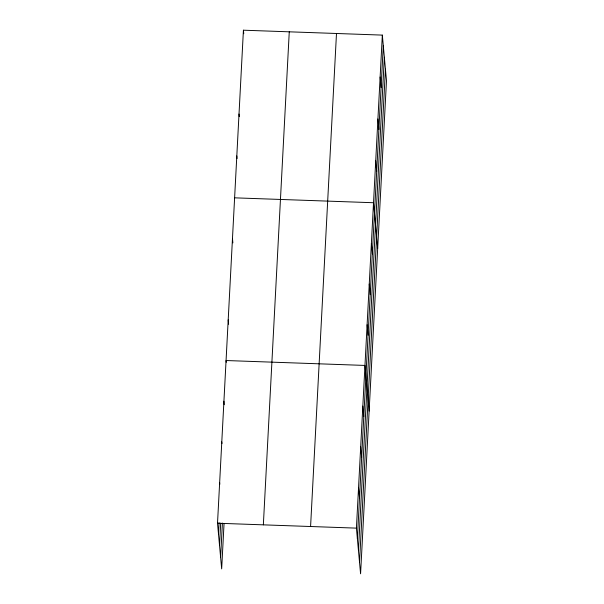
<?xml version="1.0" encoding="UTF-8"?>
<svg xmlns="http://www.w3.org/2000/svg" width="604" height="604" viewBox="0 0 604 604"><rect width="100%" height="100%" fill="white"/><g stroke="black" fill="none" stroke-linecap="round" stroke-linejoin="round"><path stroke-width="0.91" d="M224.046 523.6L221.668 568.893L217.516 523.23L243.42 30.2L382.332 35.108L386.484 80.77L360.58 573.8L356.42 528.13L382.332 35.108M218.474 533.762L219.056 522.671M219.524 545.359L220.694 523.17M220.611 557.303L222.408 523.102M263.352 524.846L289.263 31.816M310.584 526.514L336.488 33.484M357.379 538.67L383.291 45.64M358.436 550.259L384.348 57.237M359.523 562.211L385.435 69.181M234.616 197.833L373.521 202.733L377.681 248.403M217.516 523.23L356.42 528.13M380.127 77.01L381.086 87.55M377.93 118.92L378.889 129.46M375.726 160.83L376.685 171.362M371.385 243.412L372.343 253.944M369.248 284.084L370.207 294.624M367.111 324.756L368.07 335.296M369.127 411.098L364.975 365.435L226.062 360.528L226.221 362.287M362.83 406.107L363.789 416.647M360.694 446.786L361.653 457.319M358.557 487.458L359.516 497.998M243.42 30.2L243.744 33.711M239.018 114.013L239.259 116.647M236.813 155.923L237.055 158.558M232.472 238.504L232.872 242.891M228.199 319.856L228.599 324.242M223.925 401.207L224.243 404.718M221.789 441.879L221.947 443.638M219.652 482.551L219.811 484.31"/></g></svg>
